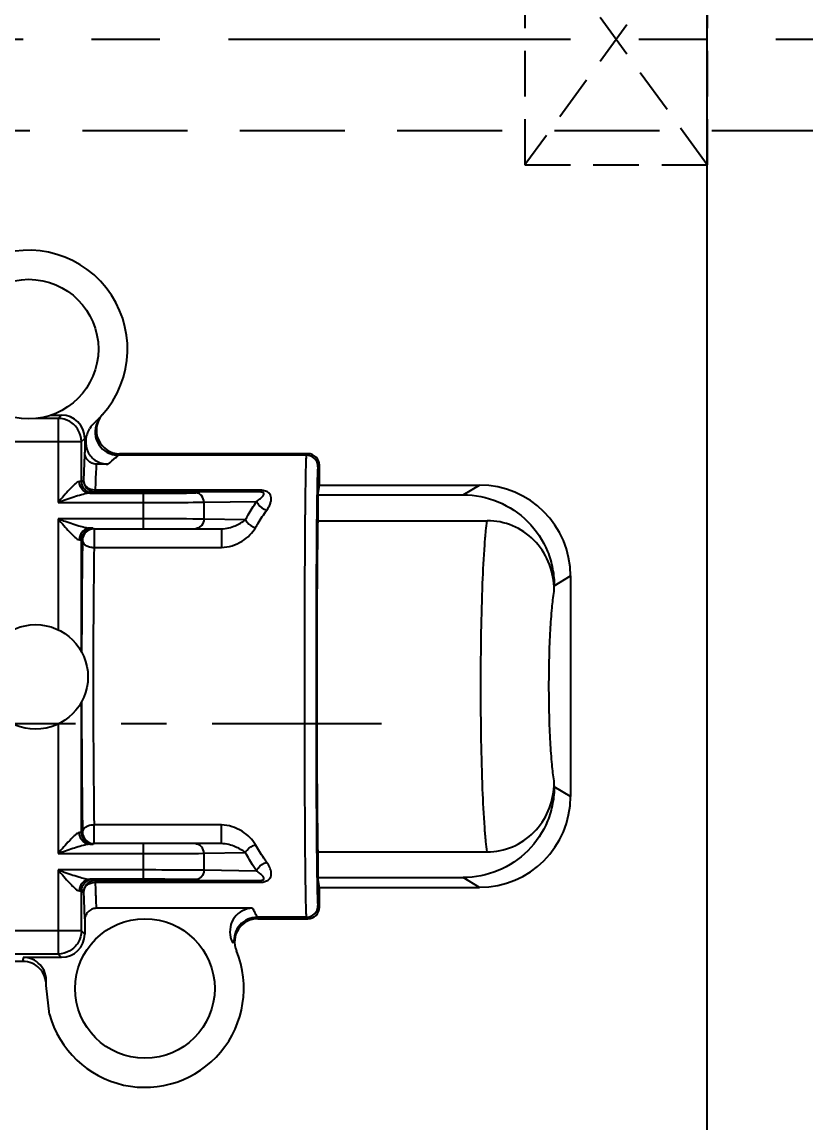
# Model space of a CAD drawing. Header units: millimetres. Extents: x 25970 to 27273, y -22508 to -21586.
# Drawn here: x 27078.93 to 27113.31, y -21836.26 to -21787.96 of the extents above; entities that cross this region are included whole.
import ezdxf

# ---------------------------------------------------------------- set-up
doc = ezdxf.new("R2010")
doc.units = ezdxf.units.MM
doc.header["$LTSCALE"] = 8
doc.linetypes.add('CENTER', pattern=[2, 1.25, -0.25, 0.25, -0.25])
doc.linetypes.add('HIDDEN', pattern=[0.375, 0.25, -0.125])
doc.layers.get('DEFPOINTS').update_dxf_attribs({"color": 6})
for name, color, linetype in [('Cav-cor', 30, 'Continuous'), ('CL', 1, 'Continuous'), ('WT', 4, 'Continuous')]:
    doc.layers.add(name, color=color, linetype=linetype)
doc.layers.add('dim', color=3, linetype='Continuous', lineweight=15)
doc.styles.get("Standard").update_dxf_attribs({"font": 'txt.shx', "width": 0.8, "bigfont": 'chineset.shx'})
doc.dimstyles.new('ISO-25', dxfattribs={"dimtxt": 5, "dimasz": 4, "dimexe": 0.3, "dimexo": 0.3, "dimtad": 0, "dimzin": 1, "dimdsep": 46, "dimtxsty": 'Standard', "dimcen": 0, "dimclrd": 3, "dimclre": 3, "dimclrt": 3, "dimazin": 0, "dimtfac": 1, "dimtofl": 0, "dimtmove": 0, "dimatfit": 0, "dimfxl": 0, "dimarcsym": 0})

# ---------------------------------------------------------------- blocks, each defined once
blk = doc.blocks.new('*D26515')
at = {"layer": 'DEFPOINTS', "color": 0}
for p in [(27093.984, -21715.733), (27093.984, -21975.733), (27209.359, -21975.733)]:
    blk.add_point(p, dxfattribs=at)
at = {"layer": 'dim', "color": 3, "lineweight": -2}
for p, q in [((27094.284, -21715.733), (27209.659, -21715.733)), ((27209.359, -21719.733), (27209.359, -21836.108)), ((27209.359, -21971.733), (27209.359, -21855.358)), ((27094.284, -21975.733), (27209.659, -21975.733))]:
    blk.add_line(p, q, dxfattribs=at)
at = {"layer": 'dim', "color": 3}
for points in [[(27210.026, -21719.733), (27208.693, -21719.733), (27209.359, -21715.733)], [(27208.693, -21971.733), (27210.026, -21971.733), (27209.359, -21975.733)]]:
    blk.add_solid(points, dxfattribs=at)
at = {"layer": 'dim', "color": 3, "insert": (27209.359, -21845.733), "char_height": 5, "attachment_point": 5, "rotation": 90}
blk.add_mtext('260.00', dxfattribs=at)
blk = doc.blocks.new('20150513.114825')
at = {"layer": 'WT', "color": 125, "linetype": 'HIDDEN'}
for p, q in [((-5.5, 8), (5.5, 8)), ((5.5, 8), (-5.5, 0)), ((-5.5, 8), (5.5, 0)), ((-5.5, 0), (-5.5, 8)), ((5.5, 0), (5.5, 8)), ((-5.5, 0), (5.5, 0))]:
    blk.add_line(p, q, dxfattribs=at)

msp = doc.modelspace()

# ---------------------------------------------------------------- linework, layer by layer
at = {"layer": 'Cav-cor', "color": 241}
for p, q in [((27108.984, -21964.733), (27108.984, -21726.733)), ((27080.212, -21805.207), (27080.663, -21805.207)), ((27080.517, -21805.353), (27080.663, -21805.207)), ((27082.366, -21805.298), (27082.347, -21805.318)), ((27082.38, -21805.282), (27082.366, -21805.298)), ((27082.391, -21805.271), (27082.388, -21805.275)), ((27082.399, -21805.262), (27082.397, -21805.264)), ((27082.401, -21805.26), (27082.401, -21805.26)), ((27080.517, -21805.353), (27079.551, -21805.353)), ((27080.517, -21805.353), (27080.517, -21809.039)), ((27082.313, -21805.352), (27082.293, -21805.372)), ((27082.331, -21805.334), (27082.313, -21805.352)), ((27082.347, -21805.318), (27082.331, -21805.334)), ((27081.537, -21806.373), (27081.683, -21806.227)), ((27081.683, -21806.227), (27081.683, -21806.83)), ((27052.432, -21806.373), (27081.537, -21806.373)), ((27081.537, -21808.116), (27081.537, -21806.373)), ((27091.399, -21806.966), (27083.156, -21806.966)), ((27091.464, -21806.901), (27083.215, -21806.901)), ((27091.464, -21806.901), (27091.399, -21806.966)), ((27082.695, -21807.358), (27082.191, -21807.358)), ((27091.974, -21807.411), (27091.909, -21807.476)), ((27091.974, -21808.278), (27091.974, -21807.411)), ((27081.633, -21808.067), (27081.537, -21808.116)), ((27081.915, -21808.631), (27084.259, -21808.631)), ((27082.143, -21808.577), (27082.047, -21808.626)), ((27089.337, -21808.5), (27082.143, -21808.5)), ((27082.143, -21808.577), (27082.143, -21808.5)), ((27089.337, -21808.577), (27082.143, -21808.577)), ((27084.259, -21810.168), (27084.259, -21808.631)), ((27089.337, -21808.577), (27089.337, -21808.5)), ((27091.903, -21808.706), (27091.974, -21808.278)), ((27091.974, -21808.278), (27098.987, -21808.278)), ((27098.273, -21808.706), (27098.987, -21808.278)), ((27080.517, -21809.039), (27084.259, -21809.039)), ((27086.909, -21809.027), (27089.22, -21808.993)), ((27086.909, -21809.027), (27086.909, -21809.772)), ((27091.903, -21808.706), (27098.273, -21808.706)), ((27091.903, -21808.706), (27091.903, -21809.839)), ((27084.259, -21809.76), (27080.517, -21809.76)), ((27080.517, -21809.76), (27080.517, -21814.621)), ((27088.73, -21809.799), (27086.909, -21809.772)), ((27091.903, -21809.839), (27099.336, -21809.839)), ((27082.047, -21810.168), (27081.915, -21810.168)), ((27082.093, -21810.197), (27087.675, -21810.197)), ((27082.093, -21810.197), (27082.093, -21811.013)), ((27087.675, -21810.197), (27087.675, -21811.013)), ((27081.537, -21815.579), (27081.537, -21810.683)), ((27081.537, -21810.683), (27081.583, -21810.707)), ((27082.093, -21811.013), (27087.675, -21811.013)), ((27102.27, -21812.693), (27102.984, -21812.265)), ((27102.984, -21812.265), (27102.984, -21821.936)), ((27102.27, -21812.95), (27102.27, -21812.693)), ((27082.056, -21816.692), (27082.056, -21817.101)), ((27081.537, -21823.518), (27081.537, -21817.807)), ((27080.517, -21818.765), (27080.517, -21824.441)), ((27102.27, -21821.508), (27102.27, -21821.251)), ((27102.984, -21821.936), (27102.27, -21821.508)), ((27081.583, -21823.495), (27081.537, -21823.518)), ((27087.675, -21823.188), (27082.093, -21823.188)), ((27082.093, -21824.005), (27082.093, -21823.188)), ((27087.675, -21824.005), (27087.675, -21823.188)), ((27081.915, -21824.033), (27082.047, -21824.033)), ((27087.675, -21824.005), (27082.093, -21824.005)), ((27084.259, -21825.57), (27084.259, -21824.033)), ((27080.517, -21824.441), (27084.259, -21824.441)), ((27086.909, -21824.429), (27088.73, -21824.402)), ((27086.909, -21824.429), (27086.909, -21825.174)), ((27091.903, -21824.362), (27099.336, -21824.362)), ((27091.903, -21824.362), (27091.903, -21825.495)), ((27084.259, -21825.162), (27080.517, -21825.162)), ((27080.517, -21825.162), (27080.517, -21828.848)), ((27084.259, -21825.57), (27081.915, -21825.57)), ((27082.047, -21825.575), (27082.143, -21825.624)), ((27089.22, -21825.209), (27086.909, -21825.174)), ((27091.903, -21825.495), (27098.273, -21825.495)), ((27091.974, -21825.923), (27091.903, -21825.495)), ((27098.987, -21825.923), (27098.273, -21825.495)), ((27082.143, -21825.624), (27089.337, -21825.624)), ((27082.143, -21825.624), (27082.143, -21825.701)), ((27082.143, -21825.701), (27089.337, -21825.701)), ((27089.337, -21825.624), (27089.337, -21825.701)), ((27091.974, -21825.923), (27098.987, -21825.923)), ((27091.974, -21826.791), (27091.974, -21825.923)), ((27081.537, -21826.085), (27081.633, -21826.134)), ((27081.537, -21827.828), (27081.537, -21826.085)), ((27089.04, -21826.844), (27082.189, -21826.844)), ((27091.909, -21826.725), (27091.974, -21826.791)), ((27081.683, -21827.371), (27081.683, -21827.975)), ((27091.399, -21827.235), (27089.248, -21827.235)), ((27089.275, -21827.301), (27091.464, -21827.301)), ((27091.399, -21827.235), (27091.464, -21827.301)), ((27081.537, -21827.828), (27071.444, -21827.828)), ((27081.683, -21827.975), (27081.537, -21827.828)), ((27080.517, -21828.848), (27071.445, -21828.848)), ((27080.663, -21828.994), (27080.517, -21828.848)), ((27078.972, -21829.172), (27071.301, -21829.172)), ((27080.663, -21828.994), (27078.98, -21828.994)), ((27080.14, -21831.495), (27079.991, -21830.225))]:
    msp.add_line(p, q, dxfattribs=at)
msp.add_lwpolyline([(27082.293, -21805.372), (27082.269, -21805.396), (27082.256, -21805.409), (27082.241, -21805.424), (27082.225, -21805.439), (27082.208, -21805.455), (27082.19, -21805.472), (27082.17, -21805.491), (27082.148, -21805.511), (27082.125, -21805.532), (27082.115, -21805.541)], dxfattribs=at)
for centre, radius in [((27079.224, -21802.311), 3.06), ((27079.53, -21816.693), 2.295), ((27084.324, -21830.361), 3.06)]:
    msp.add_circle(centre, radius, dxfattribs=at)
for centre, radius, start, end in [((27079.224, -21802.311), 4.335, 318.1904, 198.4867), ((27079.224, -21802.311), 4.335, 311.8368, 317.2429), ((27083.215, -21805.881), 1.02, 138.186, 269.9985), ((27082.91, -21806.427), 1.19, 131.8899, 148.0383), ((27083.156, -21805.946), 1.02, 156.257, 269.9916), ((27079.224, -21803.331), 5.355, 317.2428, 318.1891), ((27091.399, -21807.476), 0.51, 0.0053, 89.9947), ((27082.047, -21808.116), 0.51, 180.0093, 224.996), ((27082.144, -21808.067), 0.51, 180.0073, 269.9862), ((27082.093, -21810.707), 0.51, 90.0187, 179.9879), ((27526.965, -21816.375), 445.418, 179.2708, 179.90016), ((27505.315, -21816.618), 423.259, 179.24129, 180.01007), ((27562.942, -21817.202), 480.886, 179.98795, 180.71329), ((27597.292, -21817.31), 515.746, 180.05324, 180.68713), ((27082.047, -21823.518), 0.51, 180.0093, 224.996), ((27082.093, -21823.495), 0.51, 180.0073, 269.9862), ((27082.144, -21826.134), 0.51, 112.492, 179.9857), ((27149.462, -21823.73), 67.348, 181.67667, 182.06777), ((27091.399, -21826.725), 0.51, 270.0053, 359.9947), ((27089.248, -21828.255), 1.02, 90.0022, 186.985), ((27089.275, -21828.321), 1.02, 90.0071, 202.3887), ((27084.324, -21829.341), 5.355, 22.3931, 23.1524), ((27089.164, -21827.858), 1.114, 193.287, 207.3162), ((27084.324, -21830.361), 4.335, 195.1655, 22.3922), ((27084.324, -21829.341), 5.355, 176.2917, 178.1988), ((27078.972, -21830.193), 1.02, 358.1969, 89.9953), ((27078.98, -21830.015), 1.02, 356.2933, 89.9916)]:
    msp.add_arc(centre, radius, start, end, dxfattribs=at)
for centre, major_axis, ratio, start_param, end_param in [((27080.663, -21806.227), (-0.721, -0.721), 0.999695, 2.356347, 3.926839), ((27091.464, -21807.411), (0.361, 0.361), 0.999924, -0.78536, 0.78536), ((27098.969, -21812.284), (3.449, 2.066), 0.99484, -0.537423, 1.028812), ((27091.922, -21817.101), (0, 7.6), 0.008727, 0.299731, 2.841862), ((27098.969, -21821.917), (3.449, -2.066), 0.99484, -1.028812, 0.537423), ((27091.464, -21826.791), (0.361, -0.361), 0.999924, -0.78536, 0.78536), ((27080.663, -21827.974), (0.721, -0.721), 0.999695, -0.785246, 0.785246)]:
    msp.add_ellipse(centre, major_axis=major_axis, ratio=ratio, start_param=start_param, end_param=end_param, dxfattribs=at)
for points in [[(27081.025, -21805.489), (27080.873, -21805.402), (27080.692, -21805.353), (27080.517, -21805.353)], [(27081.399, -21805.862), (27081.311, -21805.71), (27081.178, -21805.577), (27081.025, -21805.489)], [(27081.537, -21806.373), (27081.537, -21806.197), (27081.488, -21806.015), (27081.399, -21805.862)], [(27081.851, -21808.587), (27081.79, -21808.562), (27081.733, -21808.523), (27081.686, -21808.476)], [(27081.915, -21808.631), (27081.893, -21808.631), (27081.871, -21808.633), (27081.849, -21808.636)], [(27082.047, -21808.626), (27081.98, -21808.626), (27081.913, -21808.612), (27081.851, -21808.587)], [(27082.143, -21808.5), (27082.078, -21808.5), (27082.011, -21808.488), (27081.949, -21808.466)], [(27081.485, -21810.483), (27081.462, -21810.545), (27081.449, -21810.612), (27081.449, -21810.678)], [(27081.575, -21810.488), (27081.55, -21810.549), (27081.537, -21810.617), (27081.537, -21810.683)], [(27081.686, -21810.323), (27081.639, -21810.37), (27081.601, -21810.427), (27081.575, -21810.488)], [(27081.851, -21810.212), (27081.79, -21810.238), (27081.733, -21810.276), (27081.686, -21810.323)], [(27082.047, -21810.173), (27081.98, -21810.173), (27081.913, -21810.187), (27081.851, -21810.212)], [(27081.851, -21823.989), (27081.79, -21823.964), (27081.733, -21823.925), (27081.686, -21823.878)], [(27082.047, -21824.028), (27081.98, -21824.028), (27081.913, -21824.014), (27081.851, -21823.989)], [(27082.047, -21825.575), (27081.98, -21825.575), (27081.913, -21825.589), (27081.851, -21825.614)], [(27081.485, -21825.885), (27081.462, -21825.947), (27081.449, -21826.014), (27081.449, -21826.08)], [(27081.575, -21825.89), (27081.55, -21825.951), (27081.537, -21826.019), (27081.537, -21826.085)], [(27081.686, -21825.725), (27081.639, -21825.772), (27081.601, -21825.829), (27081.575, -21825.89)], [(27081.851, -21825.614), (27081.79, -21825.64), (27081.733, -21825.678), (27081.686, -21825.725)], [(27082.143, -21825.624), (27082.077, -21825.624), (27082.01, -21825.637), (27081.948, -21825.663)], [(27081.537, -21827.828), (27081.537, -21828.005), (27081.488, -21828.186), (27081.399, -21828.339)], [(27081.399, -21828.339), (27081.311, -21828.491), (27081.178, -21828.624), (27081.025, -21828.712)], [(27081.025, -21828.712), (27080.873, -21828.8), (27080.692, -21828.848), (27080.517, -21828.848)]]:
    msp.add_open_spline(points, degree=3, dxfattribs=at)
for points, knots in [([(27081.9, -21805.796), (27081.807, -21805.947), (27081.685, -21806.296), (27081.776, -21806.847), (27082.156, -21807.26), (27082.518, -21807.357), (27082.695, -21807.358)], [0, 0, 0, 0, 0.250535, 0.500457, 0.749972, 1, 1, 1, 1]), ([(27081.683, -21806.83), (27081.678, -21806.907), (27081.656, -21807.32), (27081.643, -21807.732), (27081.633, -21808.067)], [0, 0, 0, 0, 0.186857, 1, 1, 1, 1]), ([(27082.191, -21807.358), (27082.123, -21807.358), (27081.987, -21807.329), (27081.818, -21807.209), (27081.708, -21807.034), (27081.683, -21806.898), (27081.683, -21806.83)], [0, 0, 0, 0, 0.249899, 0.499819, 0.749849, 1, 1, 1, 1]), ([(27082.709, -21807.358), (27082.824, -21807.268), (27082.975, -21807.138), (27083.12, -21807.003), (27083.156, -21806.966)], [0, 0, 0, 0, 0.739249, 1, 1, 1, 1]), ([(27091.399, -21806.966), (27091.395, -21806.97), (27091.395, -21806.992), (27091.389, -21807.03), (27091.386, -21807.096), (27091.382, -21807.184), (27091.378, -21807.296), (27091.372, -21807.491), (27091.366, -21807.792), (27091.359, -21808.219), (27091.352, -21808.731), (27091.345, -21809.323), (27091.339, -21809.988), (27091.334, -21810.721), (27091.327, -21811.814), (27091.321, -21813.291), (27091.316, -21815.159), (27091.315, -21817.101), (27091.316, -21819.042), (27091.321, -21820.91), (27091.327, -21822.388), (27091.334, -21823.48), (27091.339, -21824.213), (27091.345, -21824.879), (27091.352, -21825.47), (27091.359, -21825.982), (27091.366, -21826.409), (27091.372, -21826.71), (27091.378, -21826.906), (27091.382, -21827.018), (27091.386, -21827.106), (27091.389, -21827.171), (27091.395, -21827.21), (27091.395, -21827.231), (27091.399, -21827.235)], [0, 0, 0, 0, 0.000835, 0.002843, 0.00603, 0.010392, 0.015921, 0.022602, 0.039355, 0.060495, 0.085819, 0.115088, 0.148022, 0.184308, 0.2236, 0.309683, 0.402998, 0.5, 0.597002, 0.690317, 0.7764, 0.815692, 0.851978, 0.884912, 0.914181, 0.939505, 0.960645, 0.977398, 0.984079, 0.989608, 0.99397, 0.997157, 0.999165, 1, 1, 1, 1]), ([(27082.191, -21807.358), (27082.186, -21807.43), (27082.165, -21807.811), (27082.152, -21808.192), (27082.143, -21808.5)], [0, 0, 0, 0, 0.190704, 1, 1, 1, 1]), ([(27091.909, -21807.476), (27091.905, -21807.48), (27091.905, -21807.5), (27091.899, -21807.537), (27091.896, -21807.599), (27091.892, -21807.683), (27091.888, -21807.789), (27091.882, -21807.975), (27091.876, -21808.261), (27091.869, -21808.666), (27091.862, -21809.152), (27091.855, -21809.714), (27091.849, -21810.346), (27091.844, -21811.042), (27091.837, -21812.08), (27091.831, -21813.483), (27091.826, -21815.257), (27091.825, -21817.101), (27091.826, -21818.944), (27091.831, -21820.718), (27091.837, -21822.122), (27091.844, -21823.159), (27091.849, -21823.855), (27091.855, -21824.487), (27091.862, -21825.049), (27091.869, -21825.535), (27091.876, -21825.94), (27091.882, -21826.227), (27091.888, -21826.412), (27091.892, -21826.519), (27091.896, -21826.602), (27091.899, -21826.664), (27091.905, -21826.701), (27091.905, -21826.721), (27091.909, -21826.725)], [0, 0, 0, 0, 0.000838, 0.002847, 0.006034, 0.010396, 0.015926, 0.022607, 0.039361, 0.060501, 0.085824, 0.115093, 0.148026, 0.184312, 0.223604, 0.309685, 0.402999, 0.5, 0.597001, 0.690315, 0.776396, 0.815688, 0.851974, 0.884907, 0.914176, 0.939499, 0.960639, 0.977393, 0.984074, 0.989604, 0.993966, 0.997153, 0.999162, 1, 1, 1, 1]), ([(27081.449, -21808.121), (27081.417, -21808.122), (27081.344, -21808.162), (27081.243, -21808.243), (27081.129, -21808.353), (27080.967, -21808.523), (27080.763, -21808.753), (27080.6, -21808.943), (27080.517, -21809.039)], [0, 0, 0, 0, 0.074126, 0.177941, 0.299693, 0.431687, 0.711435, 1, 1, 1, 1]), ([(27081.537, -21808.116), (27081.535, -21808.117), (27081.526, -21808.117), (27081.51, -21808.119), (27081.482, -21808.12), (27081.461, -21808.121), (27081.449, -21808.121)], [0, 0, 0, 0, 0.079809, 0.27427, 0.582263, 1, 1, 1, 1]), ([(27081.915, -21808.631), (27081.855, -21808.631), (27081.73, -21808.603), (27081.576, -21808.488), (27081.473, -21808.319), (27081.449, -21808.187), (27081.449, -21808.121)], [0, 0, 0, 0, 0.239483, 0.485432, 0.739898, 1, 1, 1, 1]), ([(27081.949, -21808.466), (27081.862, -21808.435), (27081.704, -21808.332), (27081.634, -21808.152), (27081.633, -21808.067)], [0, 0, 0, 0, 0.522309, 1, 1, 1, 1]), ([(27081.849, -21808.636), (27081.744, -21808.649), (27081.527, -21808.706), (27081.199, -21808.807), (27080.86, -21808.921), (27080.631, -21809), (27080.517, -21809.039)], [0, 0, 0, 0, 0.229287, 0.480316, 0.738804, 1, 1, 1, 1]), ([(27082.011, -21808.629), (27082.005, -21808.629), (27081.973, -21808.63), (27081.941, -21808.631), (27081.915, -21808.631)], [0, 0, 0, 0, 0.192895, 1, 1, 1, 1]), ([(27082.047, -21808.626), (27082.043, -21808.627), (27082.031, -21808.627), (27082.019, -21808.628), (27082.011, -21808.629)], [0, 0, 0, 0, 0.289101, 1, 1, 1, 1]), ([(27084.259, -21808.631), (27084.488, -21808.631), (27085.254, -21808.63), (27086.019, -21808.628), (27086.556, -21808.62)], [0, 0, 0, 0, 0.298838, 1, 1, 1, 1]), ([(27086.909, -21809.027), (27086.909, -21808.925), (27086.855, -21808.767), (27086.698, -21808.643), (27086.602, -21808.62), (27086.556, -21808.62)], [0, 0, 0, 0, 0.519406, 0.764962, 1, 1, 1, 1]), ([(27089.22, -21808.993), (27089.27, -21808.96), (27089.362, -21808.894), (27089.465, -21808.802), (27089.523, -21808.726), (27089.546, -21808.673), (27089.534, -21808.624), (27089.485, -21808.593), (27089.417, -21808.58), (27089.364, -21808.577), (27089.337, -21808.577)], [0, 0, 0, 0, 0.252786, 0.476617, 0.574567, 0.661404, 0.7068, 0.776602, 0.887306, 1, 1, 1, 1]), ([(27089.662, -21809.381), (27089.722, -21809.297), (27089.799, -21809.166), (27089.856, -21808.979), (27089.868, -21808.843), (27089.836, -21808.705), (27089.728, -21808.581), (27089.549, -21808.512), (27089.411, -21808.5), (27089.337, -21808.5)], [0, 0, 0, 0, 0.241986, 0.35256, 0.457261, 0.560787, 0.676959, 0.825908, 1, 1, 1, 1]), ([(27084.259, -21809.039), (27084.523, -21809.039), (27085.407, -21809.038), (27086.29, -21809.036), (27086.909, -21809.027)], [0, 0, 0, 0, 0.298838, 1, 1, 1, 1]), ([(27088.73, -21809.799), (27088.769, -21809.728), (27088.922, -21809.454), (27089.089, -21809.186), (27089.22, -21808.993)], [0, 0, 0, 0, 0.256791, 1, 1, 1, 1]), ([(27089.22, -21808.993), (27089.237, -21809.037), (27089.334, -21809.213), (27089.515, -21809.339), (27089.662, -21809.381)], [0, 0, 0, 0, 0.236992, 1, 1, 1, 1]), ([(27098.273, -21808.706), (27098.796, -21808.706), (27099.852, -21808.915), (27101.186, -21809.809), (27101.928, -21810.931), (27102.225, -21811.941), (27102.272, -21812.468), (27102.272, -21812.73)], [0, 0, 0, 0, 0.249714, 0.499391, 0.749074, 0.874565, 1, 1, 1, 1]), ([(27089.172, -21810.149), (27089.21, -21810.081), (27089.364, -21809.819), (27089.531, -21809.565), (27089.662, -21809.381)], [0, 0, 0, 0, 0.256516, 1, 1, 1, 1]), ([(27080.517, -21809.76), (27080.593, -21809.786), (27080.894, -21809.89), (27081.195, -21809.992), (27081.423, -21810.061)], [0, 0, 0, 0, 0.253146, 1, 1, 1, 1]), ([(27080.517, -21809.76), (27080.6, -21809.856), (27080.763, -21810.046), (27080.967, -21810.276), (27081.129, -21810.446), (27081.243, -21810.556), (27081.344, -21810.638), (27081.417, -21810.677), (27081.449, -21810.678)], [0, 0, 0, 0, 0.288565, 0.568313, 0.700307, 0.822059, 0.925874, 1, 1, 1, 1]), ([(27081.423, -21810.061), (27081.509, -21810.086), (27081.67, -21810.131), (27081.837, -21810.167), (27081.915, -21810.168)], [0, 0, 0, 0, 0.532104, 1, 1, 1, 1]), ([(27086.909, -21809.772), (27086.747, -21809.77), (27085.864, -21809.762), (27084.981, -21809.76), (27084.259, -21809.76)], [0, 0, 0, 0, 0.183493, 1, 1, 1, 1]), ([(27086.909, -21809.772), (27086.909, -21809.874), (27086.855, -21810.032), (27086.698, -21810.156), (27086.602, -21810.179), (27086.556, -21810.18)], [0, 0, 0, 0, 0.519406, 0.764962, 1, 1, 1, 1]), ([(27087.675, -21810.197), (27087.786, -21810.197), (27087.996, -21810.164), (27088.357, -21810.041), (27088.597, -21809.907), (27088.73, -21809.799)], [0, 0, 0, 0, 0.290459, 0.550671, 1, 1, 1, 1]), ([(27088.73, -21809.799), (27088.748, -21809.839), (27088.854, -21810), (27089.03, -21810.108), (27089.172, -21810.149)], [0, 0, 0, 0, 0.229308, 1, 1, 1, 1]), ([(27099.336, -21824.362), (27099.311, -21824.214), (27099.268, -21823.86), (27099.19, -21822.944), (27099.119, -21821.463), (27099.065, -21819.397), (27099.046, -21817.101), (27099.065, -21814.804), (27099.119, -21812.738), (27099.19, -21811.257), (27099.268, -21810.342), (27099.311, -21809.987), (27099.336, -21809.839)], [0, 0, 0, 0, 0.030939, 0.0736, 0.189601, 0.336621, 0.5, 0.663379, 0.810399, 0.926399, 0.969061, 1, 1, 1, 1]), ([(27102.272, -21812.73), (27102.245, -21812.354), (27102.069, -21811.605), (27101.432, -21810.641), (27100.473, -21809.991), (27099.712, -21809.839), (27099.336, -21809.839)], [0, 0, 0, 0, 0.250306, 0.500256, 0.750137, 1, 1, 1, 1]), ([(27081.915, -21810.168), (27081.825, -21810.168), (27081.635, -21810.233), (27081.519, -21810.394), (27081.485, -21810.483)], [0, 0, 0, 0, 0.488129, 1, 1, 1, 1]), ([(27081.915, -21810.168), (27081.934, -21810.168), (27081.965, -21810.169), (27082.006, -21810.17), (27082.031, -21810.172), (27082.043, -21810.172), (27082.047, -21810.173)], [0, 0, 0, 0, 0.418233, 0.726504, 0.920928, 1, 1, 1, 1]), ([(27087.675, -21811.013), (27087.991, -21811.013), (27088.457, -21810.853), (27088.927, -21810.487), (27089.105, -21810.265), (27089.172, -21810.149)], [0, 0, 0, 0, 0.529953, 0.775162, 1, 1, 1, 1]), ([(27081.449, -21810.678), (27081.461, -21810.678), (27081.482, -21810.679), (27081.51, -21810.68), (27081.526, -21810.682), (27081.535, -21810.682), (27081.537, -21810.683)], [0, 0, 0, 0, 0.417737, 0.72573, 0.920191, 1, 1, 1, 1]), ([(27081.583, -21810.707), (27081.584, -21810.748), (27081.62, -21810.838), (27081.739, -21810.935), (27081.903, -21810.998), (27082.028, -21811.012), (27082.093, -21811.013)], [0, 0, 0, 0, 0.191555, 0.422206, 0.697531, 1, 1, 1, 1]), ([(27102.27, -21821.251), (27102.227, -21821.016), (27102.161, -21820.451), (27102.094, -21819.492), (27102.051, -21818.346), (27102.036, -21817.101), (27102.051, -21815.856), (27102.094, -21814.709), (27102.161, -21813.751), (27102.227, -21813.186), (27102.27, -21812.95)], [0, 0, 0, 0, 0.086335, 0.204791, 0.346358, 0.500004, 0.653651, 0.795219, 0.913678, 1, 1, 1, 1]), ([(27102.272, -21821.471), (27102.272, -21821.733), (27102.225, -21822.26), (27101.928, -21823.27), (27101.186, -21824.392), (27099.852, -21825.286), (27098.796, -21825.495), (27098.273, -21825.495)], [0, 0, 0, 0, 0.125435, 0.250926, 0.500609, 0.750286, 1, 1, 1, 1]), ([(27099.336, -21824.362), (27099.712, -21824.362), (27100.473, -21824.21), (27101.432, -21823.56), (27102.069, -21822.596), (27102.245, -21821.847), (27102.272, -21821.471)], [0, 0, 0, 0, 0.249863, 0.499744, 0.749694, 1, 1, 1, 1]), ([(27081.449, -21823.523), (27081.417, -21823.524), (27081.344, -21823.564), (27081.243, -21823.645), (27081.129, -21823.755), (27080.967, -21823.925), (27080.763, -21824.155), (27080.6, -21824.345), (27080.517, -21824.441)], [0, 0, 0, 0, 0.074126, 0.177941, 0.299693, 0.431687, 0.711435, 1, 1, 1, 1]), ([(27081.537, -21823.518), (27081.535, -21823.519), (27081.526, -21823.519), (27081.51, -21823.521), (27081.482, -21823.522), (27081.461, -21823.523), (27081.449, -21823.523)], [0, 0, 0, 0, 0.079809, 0.27427, 0.582263, 1, 1, 1, 1]), ([(27081.915, -21824.033), (27081.855, -21824.033), (27081.73, -21824.005), (27081.576, -21823.89), (27081.473, -21823.721), (27081.449, -21823.589), (27081.449, -21823.523)], [0, 0, 0, 0, 0.239483, 0.485432, 0.739898, 1, 1, 1, 1]), ([(27082.093, -21823.188), (27082.028, -21823.189), (27081.903, -21823.204), (27081.739, -21823.267), (27081.62, -21823.363), (27081.584, -21823.453), (27081.583, -21823.495)], [0, 0, 0, 0, 0.302469, 0.577794, 0.808444, 1, 1, 1, 1]), ([(27089.172, -21824.052), (27089.105, -21823.936), (27088.927, -21823.715), (27088.457, -21823.348), (27087.991, -21823.188), (27087.675, -21823.188)], [0, 0, 0, 0, 0.224835, 0.470048, 1, 1, 1, 1]), ([(27081.767, -21824.051), (27081.666, -21824.071), (27081.462, -21824.127), (27081.045, -21824.259), (27080.729, -21824.368), (27080.517, -21824.441)], [0, 0, 0, 0, 0.234981, 0.485264, 1, 1, 1, 1]), ([(27081.915, -21824.033), (27081.904, -21824.033), (27081.854, -21824.036), (27081.805, -21824.044), (27081.767, -21824.051)], [0, 0, 0, 0, 0.231885, 1, 1, 1, 1]), ([(27082.011, -21824.031), (27082.005, -21824.031), (27081.973, -21824.032), (27081.941, -21824.033), (27081.915, -21824.033)], [0, 0, 0, 0, 0.192895, 1, 1, 1, 1]), ([(27082.047, -21824.028), (27082.043, -21824.029), (27082.031, -21824.029), (27082.019, -21824.03), (27082.011, -21824.031)], [0, 0, 0, 0, 0.289101, 1, 1, 1, 1]), ([(27086.909, -21824.429), (27086.909, -21824.327), (27086.855, -21824.169), (27086.698, -21824.045), (27086.602, -21824.022), (27086.556, -21824.022)], [0, 0, 0, 0, 0.519406, 0.764962, 1, 1, 1, 1]), ([(27088.73, -21824.402), (27088.597, -21824.294), (27088.357, -21824.16), (27087.996, -21824.037), (27087.786, -21824.004), (27087.675, -21824.005)], [0, 0, 0, 0, 0.449329, 0.709541, 1, 1, 1, 1]), ([(27088.73, -21824.402), (27088.748, -21824.362), (27088.854, -21824.201), (27089.03, -21824.093), (27089.172, -21824.052)], [0, 0, 0, 0, 0.229308, 1, 1, 1, 1]), ([(27089.662, -21824.82), (27089.619, -21824.76), (27089.446, -21824.51), (27089.286, -21824.252), (27089.172, -21824.052)], [0, 0, 0, 0, 0.243589, 1, 1, 1, 1]), ([(27084.259, -21824.441), (27084.523, -21824.441), (27085.407, -21824.44), (27086.29, -21824.438), (27086.909, -21824.429)], [0, 0, 0, 0, 0.298838, 1, 1, 1, 1]), ([(27089.22, -21825.209), (27089.177, -21825.145), (27089.004, -21824.883), (27088.844, -21824.611), (27088.73, -21824.402)], [0, 0, 0, 0, 0.2433, 1, 1, 1, 1]), ([(27089.22, -21825.209), (27089.237, -21825.164), (27089.334, -21824.988), (27089.515, -21824.862), (27089.662, -21824.82)], [0, 0, 0, 0, 0.236992, 1, 1, 1, 1]), ([(27089.577, -21825.672), (27089.63, -21825.657), (27089.723, -21825.619), (27089.848, -21825.49), (27089.878, -21825.277), (27089.801, -21825.041), (27089.714, -21824.893), (27089.662, -21824.82)], [0, 0, 0, 0, 0.158431, 0.285458, 0.505073, 0.739388, 1, 1, 1, 1]), ([(27080.517, -21825.162), (27080.593, -21825.188), (27080.894, -21825.292), (27081.195, -21825.394), (27081.423, -21825.463)], [0, 0, 0, 0, 0.253146, 1, 1, 1, 1]), ([(27080.517, -21825.162), (27080.6, -21825.258), (27080.763, -21825.448), (27080.967, -21825.678), (27081.129, -21825.848), (27081.243, -21825.958), (27081.344, -21826.04), (27081.417, -21826.079), (27081.449, -21826.08)], [0, 0, 0, 0, 0.288565, 0.568313, 0.700307, 0.822059, 0.925874, 1, 1, 1, 1]), ([(27081.423, -21825.463), (27081.509, -21825.488), (27081.67, -21825.533), (27081.837, -21825.569), (27081.915, -21825.57)], [0, 0, 0, 0, 0.532104, 1, 1, 1, 1]), ([(27081.915, -21825.57), (27081.825, -21825.57), (27081.635, -21825.635), (27081.519, -21825.796), (27081.485, -21825.885)], [0, 0, 0, 0, 0.488129, 1, 1, 1, 1]), ([(27081.915, -21825.57), (27081.934, -21825.57), (27081.965, -21825.571), (27082.006, -21825.572), (27082.031, -21825.574), (27082.043, -21825.574), (27082.047, -21825.575)], [0, 0, 0, 0, 0.418233, 0.726504, 0.920928, 1, 1, 1, 1]), ([(27086.909, -21825.174), (27086.747, -21825.172), (27085.864, -21825.164), (27084.981, -21825.162), (27084.259, -21825.162)], [0, 0, 0, 0, 0.183493, 1, 1, 1, 1]), ([(27086.556, -21825.582), (27086.416, -21825.58), (27085.65, -21825.572), (27084.884, -21825.57), (27084.259, -21825.57)], [0, 0, 0, 0, 0.183495, 1, 1, 1, 1]), ([(27086.909, -21825.174), (27086.909, -21825.276), (27086.855, -21825.434), (27086.698, -21825.558), (27086.602, -21825.581), (27086.556, -21825.582)], [0, 0, 0, 0, 0.519406, 0.764962, 1, 1, 1, 1]), ([(27089.337, -21825.624), (27089.364, -21825.624), (27089.417, -21825.622), (27089.485, -21825.609), (27089.534, -21825.578), (27089.546, -21825.528), (27089.523, -21825.475), (27089.465, -21825.399), (27089.362, -21825.307), (27089.27, -21825.242), (27089.22, -21825.209)], [0, 0, 0, 0, 0.112694, 0.223398, 0.2932, 0.338596, 0.425433, 0.523383, 0.747214, 1, 1, 1, 1]), ([(27081.633, -21826.134), (27081.634, -21826.077), (27081.664, -21825.96), (27081.82, -21825.767), (27082.016, -21825.702), (27082.143, -21825.701)], [0, 0, 0, 0, 0.232417, 0.477224, 1, 1, 1, 1]), ([(27089.337, -21825.701), (27089.358, -21825.701), (27089.438, -21825.699), (27089.519, -21825.688), (27089.577, -21825.672)], [0, 0, 0, 0, 0.256063, 1, 1, 1, 1]), ([(27081.449, -21826.08), (27081.461, -21826.08), (27081.482, -21826.081), (27081.51, -21826.082), (27081.526, -21826.084), (27081.535, -21826.084), (27081.537, -21826.085)], [0, 0, 0, 0, 0.417737, 0.72573, 0.920191, 1, 1, 1, 1]), ([(27081.633, -21826.134), (27081.637, -21826.262), (27081.65, -21826.675), (27081.665, -21827.087), (27081.683, -21827.371)], [0, 0, 0, 0, 0.311865, 1, 1, 1, 1]), ([(27082.158, -21826.16), (27082.161, -21826.227), (27082.17, -21826.455), (27082.18, -21826.683), (27082.191, -21826.844)], [0, 0, 0, 0, 0.29431, 1, 1, 1, 1]), ([(27082.189, -21826.844), (27082.122, -21826.844), (27081.986, -21826.873), (27081.818, -21826.993), (27081.708, -21827.168), (27081.683, -21827.304), (27081.683, -21827.371)], [0, 0, 0, 0, 0.249997, 0.499898, 0.749908, 1, 1, 1, 1]), ([(27089.04, -21826.844), (27088.889, -21826.844), (27088.581, -21826.915), (27088.222, -21827.221), (27088.037, -21827.653), (27088.045, -21827.967), (27088.08, -21828.114)], [0, 0, 0, 0, 0.249842, 0.499698, 0.74976, 1, 1, 1, 1]), ([(27089.04, -21826.844), (27089.073, -21826.898), (27089.145, -21827.027), (27089.213, -21827.158), (27089.248, -21827.235)], [0, 0, 0, 0, 0.428674, 1, 1, 1, 1])]:
    msp.add_open_spline(points, degree=3, knots=knots, dxfattribs=at)
at = {"layer": 'CL', "color": 6, "linetype": 'CENTER'}
msp.add_line((27039.275, -21818.733), (27094.693, -21818.733), dxfattribs=at)
at = {"layer": 'WT', "color": 125, "linetype": 'CENTER', "ltscale": 1.5}
msp.add_line((27198.984, -21788.733), (26973.984, -21788.733), dxfattribs=at)
at = {"layer": 'WT', "color": 125, "linetype": 'HIDDEN', "ltscale": 2.3}
msp.add_line((27168.984, -21792.733), (26973.984, -21792.733), dxfattribs=at)

# ---------------------------------------------------------------- block references
at = {"layer": 'WT', "color": 125, "linetype": 'HIDDEN', "ltscale": 2.3, "rotation": -90}
msp.add_blockref('20150513.114825', (27100.984, -21788.733), dxfattribs=at)

# ---------------------------------------------------------------- dimensions: what is measured, and where the dimension line sits
at = {"layer": 'dim'}
dim = msp.add_linear_dim(base=(27209.359, -21975.733), p1=(27093.984, -21715.733), p2=(27093.984, -21975.733), angle=90, dimstyle='ISO-25', dxfattribs=at)
dim.commit()
dim.dimension.update_dxf_attribs({"geometry": '*D26515', "text_midpoint": (27209.359, -21845.733), "dimtype": 160})

doc.saveas('drawing.dxf')
